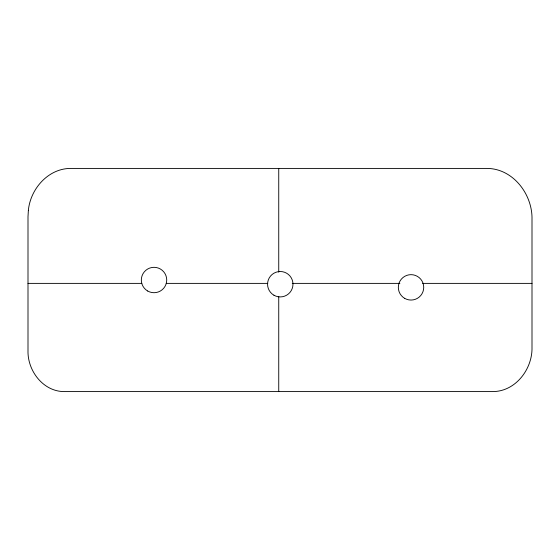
<?xml version="1.0" encoding="UTF-8"?>
<svg xmlns="http://www.w3.org/2000/svg" width="560" height="560" viewBox="0 0 560 560"><rect width="100%" height="100%" fill="white"/><g stroke="black" fill="none" stroke-linecap="round" stroke-linejoin="round"><path stroke-width="0.84" d="M28 283.381L141.75 283.381M166.25 283.381L267.75 283.381M292.25 283.381L399.875 283.381M422.625 283.381L532 283.381M278.74 168.413L278.74 272.153M278.74 296.562L278.74 391.587M28.364 210.399L28 216.699L28 350.63C27.447 370.783 43.232 391.692 64.407 391.587L492.555 391.587C515.501 391.699 532.602 369.047 532 347.221L532 219.541C532.693 194.383 512.981 168.28 486.549 168.413L70.924 168.413C48.342 168.287 30.394 188.818 28.364 210.399M147.679 291.011A12.698 12.698 0 0 0 166.726 280.014A12.698 12.698 0 0 0 147.679 269.017A12.698 12.698 0 0 0 147.679 291.011M273.917 295.211A12.698 12.698 0 0 0 292.971 284.214A12.698 12.698 0 0 0 273.917 273.217A12.698 12.698 0 0 0 273.917 295.211M404.677 298.354A12.698 12.698 0 0 0 423.724 287.357A12.698 12.698 0 0 0 404.677 276.36A12.698 12.698 0 0 0 404.677 298.354"/></g></svg>
